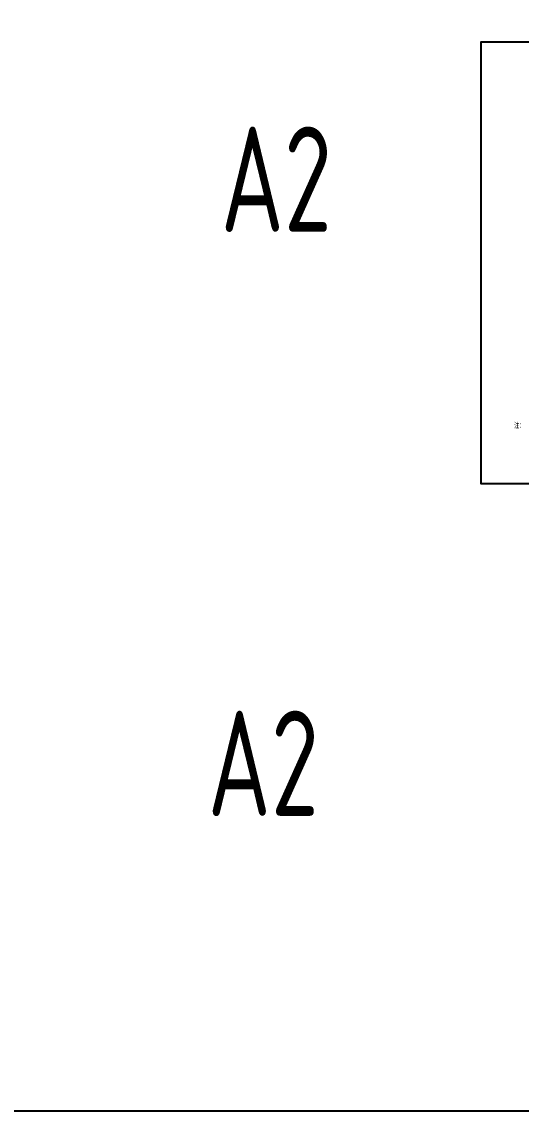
# Model space of a CAD drawing. Header units: millimetres. Extents: x -897614 to 191467, y -439928 to 101803.
# Drawn here: x -370420 to -322985, y -439928 to -336414 of the extents above; entities that cross this region are included whole.
import ezdxf

# ---------------------------------------------------------------- set-up
doc = ezdxf.new("R2010")
doc.units = ezdxf.units.MM
doc.header["$LTSCALE"] = 1000
doc.layers.add('DY', color=1, linetype='Continuous', plot=False)
doc.layers.add('TEXT(水平)', color=7, linetype='Continuous')
doc.layers.add('图框', color=3, linetype='Continuous')
doc.styles.add('TSSD_Rein', font='tssdeng.shx', dxfattribs={"width": 0.75, "bigfont": 'hztxt.shx'})

msp = doc.modelspace()

# ---------------------------------------------------------------- linework, layer by layer
at = {"layer": 'DY'}
msp.add_lwpolyline([(-267400.45683, -380329.65135), (-326800.45683, -380329.65135), (-326800.45683, -338329.65135), (-267400.45683, -338329.65135)], close=True, dxfattribs=at)
at = {"layer": '图框'}
msp.add_lwpolyline([(-518083.61034, -6456.3285), (-230276.92437, -6456.3285), (-230276.92437, -439928.48938), (-518083.61034, -439928.48938)], close=True, dxfattribs=at)

# ---------------------------------------------------------------- texts
at = {"layer": 'TEXT(水平)', "style": 'TSSD_Rein', "width": 0.7}
for s, height, p in [('A2', 10000, (-351524.76198, -356369.97015)), ('注：', 500, (-323651.5688, -375042.46491)), ('A2', 10000, (-352763.92852, -411868.16342, 0))]:
    msp.add_text(s, height=height, dxfattribs=at).set_placement(p)

doc.saveas('drawing.dxf')
